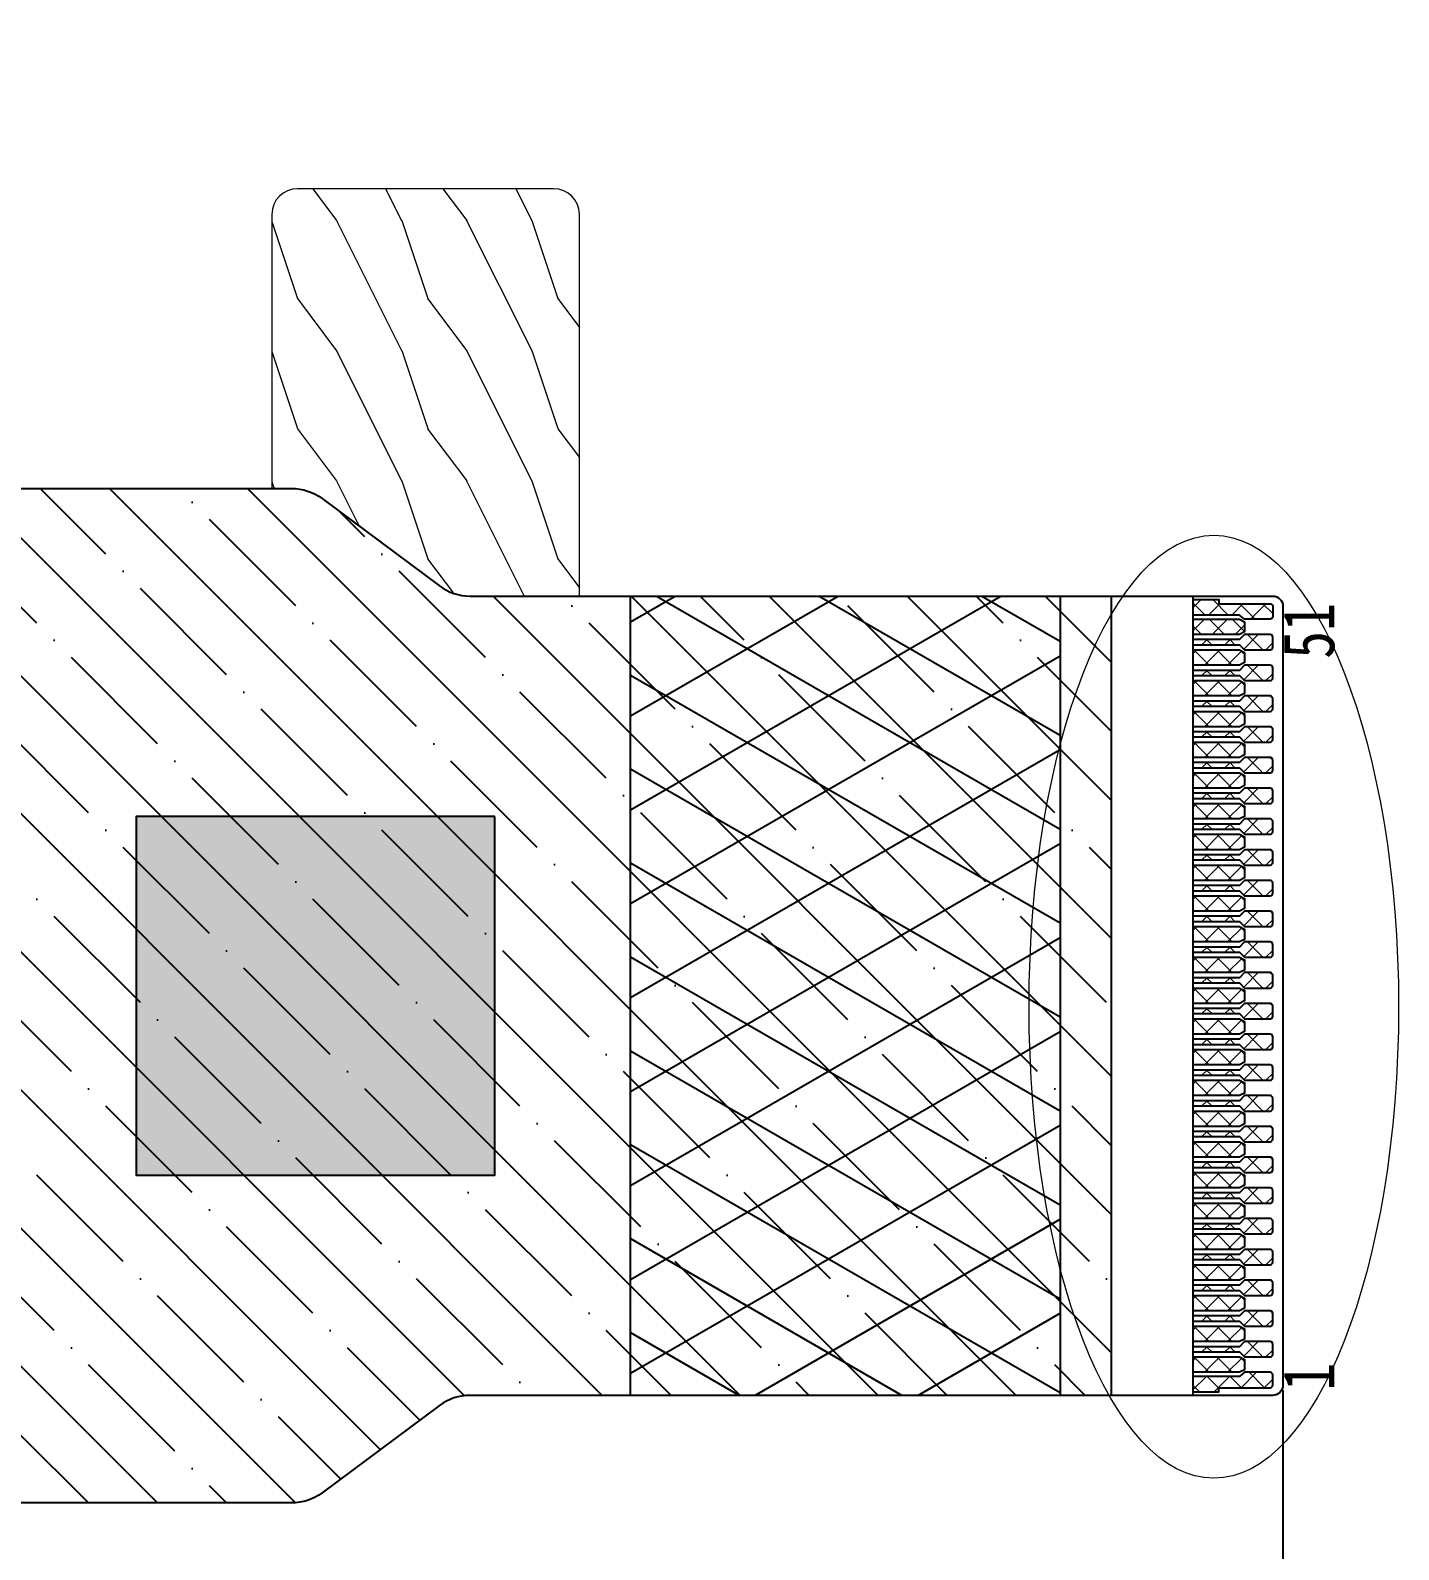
# Model space of a CAD drawing. Extents: x 13661 to 14061, y -1399 to -1089.
# Drawn here: x 13803.17 to 13829.87, y -1240.3 to -1210.65 of the extents above; entities that cross this region are included whole.
import ezdxf

# ---------------------------------------------------------------- set-up
doc = ezdxf.new("R2010")
doc.units = 0
doc.header["$LTSCALE"] = 16.335
doc.header["$MEASUREMENT"] = 0
doc.header["$PDMODE"] = 3
doc.header["$PDSIZE"] = 0.3125
doc.linetypes.add('C_SOLID_M', pattern=[0])
doc.layers.get('0').update_dxf_attribs({"linetype": 'CONTINUOUS'})
doc.layers.get('Defpoints').update_dxf_attribs({"linetype": 'CONTINUOUS'})
doc.layers.add('dim', color=1, linetype='CONTINUOUS')
doc.layers.add('FPC', color=2, linetype='CONTINUOUS', lineweight=25)
doc.styles.get("Standard").update_dxf_attribs({"font": 'txt', "width": 0.8})
doc.styles.add('宋体', font='', dxfattribs={"width": 0.8})
doc.styles.get('宋体').set_extended_font_data('SimSun')
doc.dimstyles.new('-MAG', dxfattribs={"dimtxt": 2.5, "dimasz": 2, "dimexe": 0.2, "dimexo": 0.1, "dimgap": 0.3, "dimtad": 1, "dimzin": 0, "dimdsep": 46, "dimtxsty": 'Standard', "dimblk": '_FILLED', "dimcen": 0.09, "dimclrd": 5, "dimclre": 5, "dimclrt": 256, "dimadec": 0, "dimazin": 0, "dimtol": 1, "dimtp": 0.05, "dimtm": 0.05, "dimtfac": 1, "dimtofl": 0, "dimtmove": 0, "dimatfit": 3, "dimldrblk": '_FILLED', "dimfxl": 1, "dimtolj": 1, "dimtzin": 1, "dimarcsym": 0})
pattern_1 = [(135, (9594.40976, -5828.29394), (-0.224506403, -0.224506403), []), (225, (9594.40976, -5828.29394), (0.224506403, -0.224506403), [])]

# ---------------------------------------------------------------- blocks, each defined once
blk = doc.blocks.new('_FILLED')
at = {"color": 0, "linetype": 'ByBlock'}
blk.add_solid([(0, 0), (-1, 0.2), (-1, -0.2)], dxfattribs=at)
blk = doc.blocks.new('*D219')
at = {"color": 5, "lineweight": -2}
for p, q in [((13827.616, -1237.191), (13827.616, -1252.894)), ((13777.696, -1248.869), (13777.696, -1252.894)), ((13779.696, -1252.694), (13825.616, -1252.694))]:
    blk.add_line(p, q, dxfattribs=at)
at = {"layer": 'Defpoints', "color": 0}
for p in [(13827.616, -1237.091), (13777.696, -1248.769), (13827.616, -1252.694)]:
    blk.add_point(p, dxfattribs=at)
at = {"color": 5, "lineweight": -2, "xscale": 2, "yscale": 2, "zscale": 2, "rotation": 180}
blk.add_blockref('_FILLED', (13777.696, -1252.694), dxfattribs=at)
at = {"color": 5, "lineweight": -2, "xscale": 2, "yscale": 2, "zscale": 2}
blk.add_blockref('_FILLED', (13827.616, -1252.694), dxfattribs=at)
at = {"insert": (13794.126, -1251.144), "char_height": 2.5, "attachment_point": 5}
blk.add_mtext('\\A1;49.92±0.30', dxfattribs=at)

msp = doc.modelspace()

# ---------------------------------------------------------------- hatches: boundary and pattern name
h = msp.add_hatch()
h.set_pattern_fill('ANSI35', color=5, scale=0.3, angle=90, style=0)
h.set_pattern_definition([(135, (9599.1882, -5804.8432), (-1.3470384, -1.3470384), []), (135, (9599.1882, -5803.4961), (-1.3470384, -1.3470384), [2.38125, -0.47625, 0, -0.47625])])
edge = h.paths.add_edge_path()
edge.add_ellipse((13782.34046, -1212.65165), major_axis=(0, -2), ratio=1, start_angle=540, end_angle=546.435341, ccw=False)
edge.add_line((13782.34046, -1210.65165), (13782.47286, -1210.65165))
edge.add_line((13782.47286, -1210.65165), (13796.37969, -1210.65165))
edge.add_ellipse((13796.37969, -1211.65165), major_axis=(0, -1), ratio=1, start_angle=450, end_angle=540, ccw=False)
edge.add_line((13797.37969, -1211.65165), (13797.37969, -1218.59085))
edge.add_ellipse((13798.37969, -1218.59085), major_axis=(0, 1), ratio=1, start_angle=90, end_angle=180)
edge.add_line((13798.37969, -1219.59085), (13808.26651, -1219.59085))
edge.add_ellipse((13808.26651, -1220.59085), major_axis=(0, -1), ratio=1, start_angle=503.35079, end_angle=540, ccw=False)
edge.add_line((13808.86342, -1219.78854), (13811.15457, -1221.49315))
edge.add_ellipse((13811.75148, -1220.69085), major_axis=(0, 1), ratio=1, start_angle=143.35079, end_angle=180)
edge.add_line((13811.75148, -1221.69085), (13824.2663, -1221.69085))
edge.add_line((13824.2663, -1221.69085), (13824.2663, -1237.29085))
edge.add_line((13824.2663, -1237.29085), (13811.75148, -1237.29085))
edge.add_ellipse((13811.75148, -1238.29085), major_axis=(0, 1), ratio=1, start_angle=360, end_angle=396.64921)
edge.add_line((13811.15457, -1237.48854), (13808.86342, -1239.19315))
edge.add_ellipse((13808.26651, -1238.39085), major_axis=(0, -1), ratio=1, start_angle=360, end_angle=396.64921, ccw=False)
edge.add_line((13808.26651, -1239.39085), (13788.94065, -1239.39085))
edge.add_line((13788.94065, -1239.39085), (13788.94065, -1218.99845))
edge.add_line((13788.94065, -1218.99845), (13784.25371, -1218.99845))
edge.add_ellipse((13784.01061, -1219.96843), major_axis=(0, 0.99999), ratio=1, start_angle=345.93003, end_angle=360)
edge.add_line((13784.01061, -1218.96845), (13782.1163, -1218.96845))
edge.add_line((13782.1163, -1218.96845), (13782.1163, -1210.66425))
h.paths.add_polyline_path([(13792.86519, -1217.99796), (13792.86542, -1212.57176), (13787.39133, -1212.57176), (13787.39133, -1217.99796)], flags=16)
h.paths.add_polyline_path([(13799.83453, -1223.14306), (13799.83453, -1227.63086), (13793.43213, -1227.63086), (13793.43213, -1223.14306)], flags=16)
h.paths.add_polyline_path([(13801.21763, -1231.19856), (13801.21763, -1234.86906), (13793.48143, -1234.86906), (13793.48143, -1231.19856)], flags=16)
at = {"lineweight": 0}
h = msp.add_hatch(dxfattribs=at)
h.set_pattern_fill('WOOD1', color=6, scale=0.1, angle=270, style=0)
h.set_pattern_definition([(306.8699, (13673.7591, -4403.58974), (-5.08000031, 7.61999979), [1.27, -11.43]), (296.5651, (13674.5211, -4402.0657), (2.54000333, -2.53999786), [2.8398064, -2.8398064]), (288.4349, (13675.7911, -4402.06574), (2.53999594, -5.0800011), [1.6064382, -6.4257479])])
h.paths.add_polyline_path([(13813.88439, -1221.69085), (13811.75148, -1221.69085, -0.16128953), (13811.15457, -1221.49315), (13808.86342, -1219.78854, 0.16128953), (13808.26651, -1219.59085), (13807.88439, -1219.59085), (13807.88439, -1214.24085, -0.41421356), (13808.38439, -1213.74085), (13813.38439, -1213.74085, -0.41421356), (13813.88439, -1214.24085)])
h = msp.add_hatch(dxfattribs=at)
h.set_pattern_fill('WOOD1', color=6, scale=0.1, angle=270, style=0)
h.set_pattern_definition([(306.8699, (13673.7591, -4403.58974), (-5.08000031, 7.61999979), [1.27, -11.43]), (296.5651, (13674.5211, -4402.0657), (2.54000333, -2.53999786), [2.8398064, -2.8398064]), (288.4349, (13675.7911, -4402.06574), (2.53999594, -5.0800011), [1.6064382, -6.4257479])])
h.paths.add_polyline_path([(13813.88439, -1221.69085), (13811.75148, -1221.69085, -0.16128953), (13811.15457, -1221.49315), (13808.86342, -1219.78854, 0.16128953), (13808.26651, -1219.59085), (13807.88439, -1219.59085), (13807.88439, -1214.24085, -0.41421356), (13808.38439, -1213.74085), (13813.38439, -1213.74085, -0.41421356), (13813.88439, -1214.24085)])
h = msp.add_hatch(dxfattribs=at)
h.set_pattern_fill('ANSI37', color=1, scale=0.1, angle=90, style=0)
h.set_pattern_definition(pattern_1)
h.paths.add_polyline_path([(13825.8663, -1237.22085), (13826.3663, -1237.22085), (13826.3663, -1237.14085), (13827.3663, -1237.14085, 0.41421356), (13827.4163, -1237.09085), (13827.4163, -1236.89085, 0.41421356), (13827.3663, -1236.84085), (13826.8663, -1236.84085), (13826.76629, -1236.92085), (13825.8663, -1236.92085)])
h.paths.add_polyline_path([(13825.8663, -1222.06085), (13826.76629, -1222.06085), (13826.8663, -1222.14085), (13827.3663, -1222.14085, 0.41421356), (13827.4163, -1222.09085), (13827.4163, -1221.89085, 0.41421356), (13827.3663, -1221.84085), (13826.3663, -1221.84085), (13826.3663, -1221.76085), (13825.8663, -1221.76085)])
h.paths.add_polyline_path([(13825.8663, -1222.44085), (13826.7663, -1222.44085), (13826.8663, -1222.39085), (13826.8663, -1222.19085), (13826.7663, -1222.14085), (13825.8663, -1222.14085)])
h = msp.add_hatch(dxfattribs=at)
h.set_pattern_fill('ANSI37', color=1, scale=0.1, angle=90, style=0)
h.set_pattern_definition(pattern_1)
h.paths.add_polyline_path([(13825.8663, -1222.64085), (13826.7663, -1222.64085), (13826.8663, -1222.74085), (13827.3663, -1222.74085, 0.41421356), (13827.4163, -1222.69085), (13827.4163, -1222.49085, 0.41421356), (13827.3663, -1222.44085), (13826.8663, -1222.44085), (13826.7663, -1222.54085), (13825.8663, -1222.54085)])
h.paths.add_polyline_path([(13825.8663, -1223.04085), (13826.7663, -1223.04085), (13826.8663, -1222.99085), (13826.8663, -1222.79085), (13826.7663, -1222.74085), (13825.8663, -1222.74085)])
h = msp.add_hatch(dxfattribs=at)
h.set_pattern_fill('ANSI37', color=1, scale=0.1, angle=90, style=0)
h.set_pattern_definition([(135, (9594.40976, -5828.89394), (-0.224506403, -0.224506403), []), (225, (9594.40976, -5828.89394), (0.224506403, -0.224506403), [])])
h.paths.add_polyline_path([(13825.8663, -1223.24085), (13826.7663, -1223.24085), (13826.8663, -1223.34085), (13827.3663, -1223.34085, 0.41421356), (13827.4163, -1223.29085), (13827.4163, -1223.09085, 0.41421356), (13827.3663, -1223.04085), (13826.8663, -1223.04085), (13826.7663, -1223.14085), (13825.8663, -1223.14085)])
h.paths.add_polyline_path([(13825.8663, -1223.64085), (13826.7663, -1223.64085), (13826.8663, -1223.59085), (13826.8663, -1223.39085), (13826.7663, -1223.34085), (13825.8663, -1223.34085)])
h = msp.add_hatch(dxfattribs=at)
h.set_pattern_fill('ANSI37', color=1, scale=0.1, angle=90, style=0)
h.set_pattern_definition([(135, (9594.40976, -5829.49394), (-0.224506403, -0.224506403), []), (225, (9594.40976, -5829.49394), (0.224506403, -0.224506403), [])])
h.paths.add_polyline_path([(13825.8663, -1223.84085), (13826.7663, -1223.84085), (13826.8663, -1223.94085), (13827.3663, -1223.94085, 0.41421356), (13827.4163, -1223.89085), (13827.4163, -1223.69085, 0.41421356), (13827.3663, -1223.64085), (13826.8663, -1223.64085), (13826.7663, -1223.74085), (13825.8663, -1223.74085)])
h.paths.add_polyline_path([(13825.8663, -1224.24085), (13826.7663, -1224.24085), (13826.8663, -1224.19085), (13826.8663, -1223.99085), (13826.7663, -1223.94085), (13825.8663, -1223.94085)])
h = msp.add_hatch(dxfattribs=at)
h.set_pattern_fill('ANSI37', color=1, scale=0.1, angle=90, style=0)
h.set_pattern_definition([(135, (9594.40976, -5830.09394), (-0.224506403, -0.224506403), []), (225, (9594.40976, -5830.09394), (0.224506403, -0.224506403), [])])
h.paths.add_polyline_path([(13825.8663, -1224.44085), (13826.7663, -1224.44085), (13826.8663, -1224.54085), (13827.3663, -1224.54085, 0.41421356), (13827.4163, -1224.49085), (13827.4163, -1224.29085, 0.41421356), (13827.3663, -1224.24085), (13826.8663, -1224.24085), (13826.7663, -1224.34085), (13825.8663, -1224.34085)])
h.paths.add_polyline_path([(13825.8663, -1224.84085), (13826.7663, -1224.84085), (13826.8663, -1224.79085), (13826.8663, -1224.59085), (13826.7663, -1224.54085), (13825.8663, -1224.54085)])
h = msp.add_hatch(dxfattribs=at)
h.set_pattern_fill('ANSI37', color=1, scale=0.1, angle=90, style=0)
h.set_pattern_definition([(135, (9594.40976, -5830.69394), (-0.224506403, -0.224506403), []), (225, (9594.40976, -5830.69394), (0.224506403, -0.224506403), [])])
h.paths.add_polyline_path([(13825.8663, -1225.04085), (13826.7663, -1225.04085), (13826.8663, -1225.14085), (13827.3663, -1225.14085, 0.41421356), (13827.4163, -1225.09085), (13827.4163, -1224.89085, 0.41421356), (13827.3663, -1224.84085), (13826.8663, -1224.84085), (13826.7663, -1224.94085), (13825.8663, -1224.94085)])
h.paths.add_polyline_path([(13825.8663, -1225.44085), (13826.7663, -1225.44085), (13826.8663, -1225.39085), (13826.8663, -1225.19085), (13826.7663, -1225.14085), (13825.8663, -1225.14085)])
h = msp.add_hatch(dxfattribs=at)
h.set_pattern_fill('ANSI37', color=1, scale=0.1, angle=90, style=0)
h.set_pattern_definition([(135, (9594.40976, -5831.29394), (-0.224506403, -0.224506403), []), (225, (9594.40976, -5831.29394), (0.224506403, -0.224506403), [])])
h.paths.add_polyline_path([(13825.8663, -1225.64085), (13826.7663, -1225.64085), (13826.8663, -1225.74085), (13827.3663, -1225.74085, 0.41421356), (13827.4163, -1225.69085), (13827.4163, -1225.49085, 0.41421356), (13827.3663, -1225.44085), (13826.8663, -1225.44085), (13826.7663, -1225.54085), (13825.8663, -1225.54085)])
h.paths.add_polyline_path([(13825.8663, -1226.04085), (13826.7663, -1226.04085), (13826.8663, -1225.99085), (13826.8663, -1225.79085), (13826.7663, -1225.74085), (13825.8663, -1225.74085)])
h = msp.add_hatch(dxfattribs=at)
h.set_pattern_fill('ANSI37', color=1, scale=0.1, angle=90, style=0)
h.set_pattern_definition([(135, (9594.40976, -5831.89394), (-0.224506403, -0.224506403), []), (225, (9594.40976, -5831.89394), (0.224506403, -0.224506403), [])])
h.paths.add_polyline_path([(13825.8663, -1226.24085), (13826.7663, -1226.24085), (13826.8663, -1226.34085), (13827.3663, -1226.34085, 0.41421356), (13827.4163, -1226.29085), (13827.4163, -1226.09085, 0.41421356), (13827.3663, -1226.04085), (13826.8663, -1226.04085), (13826.7663, -1226.14085), (13825.8663, -1226.14085)])
h.paths.add_polyline_path([(13825.8663, -1226.64085), (13826.7663, -1226.64085), (13826.8663, -1226.59085), (13826.8663, -1226.39085), (13826.7663, -1226.34085), (13825.8663, -1226.34085)])
h = msp.add_hatch(dxfattribs=at)
h.set_pattern_fill('ANSI37', color=1, scale=0.1, angle=90, style=0)
h.set_pattern_definition([(135, (9594.40976, -5832.49394), (-0.224506403, -0.224506403), []), (225, (9594.40976, -5832.49394), (0.224506403, -0.224506403), [])])
h.paths.add_polyline_path([(13825.8663, -1226.84085), (13826.7663, -1226.84085), (13826.8663, -1226.94085), (13827.3663, -1226.94085, 0.41421356), (13827.4163, -1226.89085), (13827.4163, -1226.69085, 0.41421356), (13827.3663, -1226.64085), (13826.8663, -1226.64085), (13826.7663, -1226.74085), (13825.8663, -1226.74085)])
h.paths.add_polyline_path([(13825.8663, -1227.24085), (13826.7663, -1227.24085), (13826.8663, -1227.19085), (13826.8663, -1226.99085), (13826.7663, -1226.94085), (13825.8663, -1226.94085)])
h = msp.add_hatch(dxfattribs=at)
h.set_pattern_fill('ANSI37', color=1, scale=0.1, angle=90, style=0)
h.set_pattern_definition([(135, (9594.40976, -5833.09394), (-0.224506403, -0.224506403), []), (225, (9594.40976, -5833.09394), (0.224506403, -0.224506403), [])])
h.paths.add_polyline_path([(13825.8663, -1227.44085), (13826.7663, -1227.44085), (13826.8663, -1227.54085), (13827.3663, -1227.54085, 0.41421356), (13827.4163, -1227.49085), (13827.4163, -1227.29085, 0.41421356), (13827.3663, -1227.24085), (13826.8663, -1227.24085), (13826.7663, -1227.34085), (13825.8663, -1227.34085)])
h.paths.add_polyline_path([(13825.8663, -1227.84085), (13826.7663, -1227.84085), (13826.8663, -1227.79085), (13826.8663, -1227.59085), (13826.7663, -1227.54085), (13825.8663, -1227.54085)])
h = msp.add_hatch(dxfattribs=at)
h.set_pattern_fill('ANSI37', color=1, scale=0.1, angle=90, style=0)
h.set_pattern_definition([(135, (9594.40976, -5833.69394), (-0.224506403, -0.224506403), []), (225, (9594.40976, -5833.69394), (0.224506403, -0.224506403), [])])
h.paths.add_polyline_path([(13825.8663, -1228.04085), (13826.7663, -1228.04085), (13826.8663, -1228.14085), (13827.3663, -1228.14085, 0.41421356), (13827.4163, -1228.09085), (13827.4163, -1227.89085, 0.41421356), (13827.3663, -1227.84085), (13826.8663, -1227.84085), (13826.7663, -1227.94085), (13825.8663, -1227.94085)])
h.paths.add_polyline_path([(13825.8663, -1228.44085), (13826.7663, -1228.44085), (13826.8663, -1228.39085), (13826.8663, -1228.19085), (13826.7663, -1228.14085), (13825.8663, -1228.14085)])
h = msp.add_hatch(dxfattribs=at)
h.set_pattern_fill('ANSI37', color=1, scale=0.1, angle=90, style=0)
h.set_pattern_definition([(135, (9594.40976, -5834.29394), (-0.224506403, -0.224506403), []), (225, (9594.40976, -5834.29394), (0.224506403, -0.224506403), [])])
h.paths.add_polyline_path([(13825.8663, -1228.64085), (13826.7663, -1228.64085), (13826.8663, -1228.74085), (13827.3663, -1228.74085, 0.41421356), (13827.4163, -1228.69085), (13827.4163, -1228.49085, 0.41421356), (13827.3663, -1228.44085), (13826.8663, -1228.44085), (13826.7663, -1228.54085), (13825.8663, -1228.54085)])
h.paths.add_polyline_path([(13825.8663, -1229.04085), (13826.7663, -1229.04085), (13826.8663, -1228.99085), (13826.8663, -1228.79085), (13826.7663, -1228.74085), (13825.8663, -1228.74085)])
h = msp.add_hatch(dxfattribs=at)
h.set_pattern_fill('ANSI37', color=1, scale=0.1, angle=90, style=0)
h.set_pattern_definition([(135, (9594.40976, -5834.89394), (-0.224506403, -0.224506403), []), (225, (9594.40976, -5834.89394), (0.224506403, -0.224506403), [])])
h.paths.add_polyline_path([(13825.8663, -1229.24085), (13826.7663, -1229.24085), (13826.8663, -1229.34085), (13827.3663, -1229.34085, 0.41421356), (13827.4163, -1229.29085), (13827.4163, -1229.09085, 0.41421356), (13827.3663, -1229.04085), (13826.8663, -1229.04085), (13826.7663, -1229.14085), (13825.8663, -1229.14085)])
h.paths.add_polyline_path([(13825.8663, -1229.64085), (13826.7663, -1229.64085), (13826.8663, -1229.59085), (13826.8663, -1229.39085), (13826.7663, -1229.34085), (13825.8663, -1229.34085)])
h = msp.add_hatch(dxfattribs=at)
h.set_pattern_fill('ANSI37', color=1, scale=0.1, angle=90, style=0)
h.set_pattern_definition([(135, (9594.40976, -5835.49394), (-0.224506403, -0.224506403), []), (225, (9594.40976, -5835.49394), (0.224506403, -0.224506403), [])])
h.paths.add_polyline_path([(13825.8663, -1229.84085), (13826.7663, -1229.84085), (13826.8663, -1229.94085), (13827.3663, -1229.94085, 0.41421356), (13827.4163, -1229.89085), (13827.4163, -1229.69085, 0.41421356), (13827.3663, -1229.64085), (13826.8663, -1229.64085), (13826.7663, -1229.74085), (13825.8663, -1229.74085)])
h.paths.add_polyline_path([(13825.8663, -1230.24085), (13826.7663, -1230.24085), (13826.8663, -1230.19085), (13826.8663, -1229.99085), (13826.7663, -1229.94085), (13825.8663, -1229.94085)])
h = msp.add_hatch(dxfattribs=at)
h.set_pattern_fill('ANSI37', color=1, scale=0.1, angle=90, style=0)
h.set_pattern_definition([(135, (9594.40976, -5836.09394), (-0.224506403, -0.224506403), []), (225, (9594.40976, -5836.09394), (0.224506403, -0.224506403), [])])
h.paths.add_polyline_path([(13825.8663, -1230.44085), (13826.7663, -1230.44085), (13826.8663, -1230.54085), (13827.3663, -1230.54085, 0.41421356), (13827.4163, -1230.49085), (13827.4163, -1230.29085, 0.41421356), (13827.3663, -1230.24085), (13826.8663, -1230.24085), (13826.7663, -1230.34085), (13825.8663, -1230.34085)])
h.paths.add_polyline_path([(13825.8663, -1230.84085), (13826.7663, -1230.84085), (13826.8663, -1230.79085), (13826.8663, -1230.59085), (13826.7663, -1230.54085), (13825.8663, -1230.54085)])
h = msp.add_hatch(dxfattribs=at)
h.set_pattern_fill('ANSI37', color=1, scale=0.1, angle=90, style=0)
h.set_pattern_definition([(135, (9594.40976, -5836.69394), (-0.224506403, -0.224506403), []), (225, (9594.40976, -5836.69394), (0.224506403, -0.224506403), [])])
h.paths.add_polyline_path([(13825.8663, -1231.04085), (13826.7663, -1231.04085), (13826.8663, -1231.14085), (13827.3663, -1231.14085, 0.41421356), (13827.4163, -1231.09085), (13827.4163, -1230.89085, 0.41421356), (13827.3663, -1230.84085), (13826.8663, -1230.84085), (13826.7663, -1230.94085), (13825.8663, -1230.94085)])
h.paths.add_polyline_path([(13825.8663, -1231.44085), (13826.7663, -1231.44085), (13826.8663, -1231.39085), (13826.8663, -1231.19085), (13826.7663, -1231.14085), (13825.8663, -1231.14085)])
h = msp.add_hatch(dxfattribs=at)
h.set_pattern_fill('ANSI37', color=1, scale=0.1, angle=90, style=0)
h.set_pattern_definition([(135, (9594.40976, -5837.29394), (-0.224506403, -0.224506403), []), (225, (9594.40976, -5837.29394), (0.224506403, -0.224506403), [])])
h.paths.add_polyline_path([(13825.8663, -1231.64085), (13826.7663, -1231.64085), (13826.8663, -1231.74085), (13827.3663, -1231.74085, 0.41421356), (13827.4163, -1231.69085), (13827.4163, -1231.49085, 0.41421356), (13827.3663, -1231.44085), (13826.8663, -1231.44085), (13826.7663, -1231.54085), (13825.8663, -1231.54085)])
h.paths.add_polyline_path([(13825.8663, -1232.04085), (13826.7663, -1232.04085), (13826.8663, -1231.99085), (13826.8663, -1231.79085), (13826.7663, -1231.74085), (13825.8663, -1231.74085)])
h = msp.add_hatch(dxfattribs=at)
h.set_pattern_fill('ANSI37', color=1, scale=0.1, angle=90, style=0)
h.set_pattern_definition([(135, (9594.40976, -5837.89394), (-0.224506403, -0.224506403), []), (225, (9594.40976, -5837.89394), (0.224506403, -0.224506403), [])])
h.paths.add_polyline_path([(13825.8663, -1232.24085), (13826.7663, -1232.24085), (13826.8663, -1232.34085), (13827.3663, -1232.34085, 0.41421356), (13827.4163, -1232.29085), (13827.4163, -1232.09085, 0.41421356), (13827.3663, -1232.04085), (13826.8663, -1232.04085), (13826.7663, -1232.14085), (13825.8663, -1232.14085)])
h.paths.add_polyline_path([(13825.8663, -1232.64085), (13826.7663, -1232.64085), (13826.8663, -1232.59085), (13826.8663, -1232.39085), (13826.7663, -1232.34085), (13825.8663, -1232.34085)])
h = msp.add_hatch(dxfattribs=at)
h.set_pattern_fill('ANSI37', color=1, scale=0.1, angle=90, style=0)
h.set_pattern_definition([(135, (9594.40976, -5838.49394), (-0.224506403, -0.224506403), []), (225, (9594.40976, -5838.49394), (0.224506403, -0.224506403), [])])
h.paths.add_polyline_path([(13825.8663, -1232.84085), (13826.7663, -1232.84085), (13826.8663, -1232.94085), (13827.3663, -1232.94085, 0.41421356), (13827.4163, -1232.89085), (13827.4163, -1232.69085, 0.41421356), (13827.3663, -1232.64085), (13826.8663, -1232.64085), (13826.7663, -1232.74085), (13825.8663, -1232.74085)])
h.paths.add_polyline_path([(13825.8663, -1233.24085), (13826.7663, -1233.24085), (13826.8663, -1233.19085), (13826.8663, -1232.99085), (13826.7663, -1232.94085), (13825.8663, -1232.94085)])
h = msp.add_hatch(dxfattribs=at)
h.set_pattern_fill('ANSI37', color=1, scale=0.1, angle=90, style=0)
h.set_pattern_definition([(135, (9594.40976, -5839.09394), (-0.224506403, -0.224506403), []), (225, (9594.40976, -5839.09394), (0.224506403, -0.224506403), [])])
h.paths.add_polyline_path([(13825.8663, -1233.44085), (13826.7663, -1233.44085), (13826.8663, -1233.54085), (13827.3663, -1233.54085, 0.41421356), (13827.4163, -1233.49085), (13827.4163, -1233.29085, 0.41421356), (13827.3663, -1233.24085), (13826.8663, -1233.24085), (13826.7663, -1233.34085), (13825.8663, -1233.34085)])
h.paths.add_polyline_path([(13825.8663, -1233.84085), (13826.7663, -1233.84085), (13826.8663, -1233.79085), (13826.8663, -1233.59085), (13826.7663, -1233.54085), (13825.8663, -1233.54085)])
h = msp.add_hatch(dxfattribs=at)
h.set_pattern_fill('ANSI37', color=1, scale=0.1, angle=90, style=0)
h.set_pattern_definition([(135, (9594.40976, -5839.69394), (-0.224506403, -0.224506403), []), (225, (9594.40976, -5839.69394), (0.224506403, -0.224506403), [])])
h.paths.add_polyline_path([(13825.8663, -1234.04085), (13826.7663, -1234.04085), (13826.8663, -1234.14085), (13827.3663, -1234.14085, 0.41421356), (13827.4163, -1234.09085), (13827.4163, -1233.89085, 0.41421356), (13827.3663, -1233.84085), (13826.8663, -1233.84085), (13826.7663, -1233.94085), (13825.8663, -1233.94085)])
h.paths.add_polyline_path([(13825.8663, -1234.44085), (13826.7663, -1234.44085), (13826.8663, -1234.39085), (13826.8663, -1234.19085), (13826.7663, -1234.14085), (13825.8663, -1234.14085)])
h = msp.add_hatch(dxfattribs=at)
h.set_pattern_fill('ANSI37', color=1, scale=0.1, angle=90, style=0)
h.set_pattern_definition([(135, (9594.40976, -5840.29394), (-0.224506403, -0.224506403), []), (225, (9594.40976, -5840.29394), (0.224506403, -0.224506403), [])])
h.paths.add_polyline_path([(13825.8663, -1234.64085), (13826.7663, -1234.64085), (13826.8663, -1234.74085), (13827.3663, -1234.74085, 0.41421356), (13827.4163, -1234.69085), (13827.4163, -1234.49085, 0.41421356), (13827.3663, -1234.44085), (13826.8663, -1234.44085), (13826.7663, -1234.54085), (13825.8663, -1234.54085)])
h.paths.add_polyline_path([(13825.8663, -1235.04085), (13826.7663, -1235.04085), (13826.8663, -1234.99085), (13826.8663, -1234.79085), (13826.7663, -1234.74085), (13825.8663, -1234.74085)])
h = msp.add_hatch(dxfattribs=at)
h.set_pattern_fill('ANSI37', color=1, scale=0.1, angle=90, style=0)
h.set_pattern_definition([(135, (9594.40976, -5840.89394), (-0.224506403, -0.224506403), []), (225, (9594.40976, -5840.89394), (0.224506403, -0.224506403), [])])
h.paths.add_polyline_path([(13825.8663, -1235.24085), (13826.7663, -1235.24085), (13826.8663, -1235.34085), (13827.3663, -1235.34085, 0.41421356), (13827.4163, -1235.29085), (13827.4163, -1235.09085, 0.41421356), (13827.3663, -1235.04085), (13826.8663, -1235.04085), (13826.7663, -1235.14085), (13825.8663, -1235.14085)])
h.paths.add_polyline_path([(13825.8663, -1235.64085), (13826.7663, -1235.64085), (13826.8663, -1235.59085), (13826.8663, -1235.39085), (13826.7663, -1235.34085), (13825.8663, -1235.34085)])
h = msp.add_hatch(dxfattribs=at)
h.set_pattern_fill('ANSI37', color=1, scale=0.1, angle=90, style=0)
h.set_pattern_definition([(135, (9594.40976, -5841.49394), (-0.224506403, -0.224506403), []), (225, (9594.40976, -5841.49394), (0.224506403, -0.224506403), [])])
h.paths.add_polyline_path([(13825.8663, -1235.84085), (13826.7663, -1235.84085), (13826.8663, -1235.94085), (13827.3663, -1235.94085, 0.41421356), (13827.4163, -1235.89085), (13827.4163, -1235.69085, 0.41421356), (13827.3663, -1235.64085), (13826.8663, -1235.64085), (13826.7663, -1235.74085), (13825.8663, -1235.74085)])
h.paths.add_polyline_path([(13825.8663, -1236.24085), (13826.7663, -1236.24085), (13826.8663, -1236.19085), (13826.8663, -1235.99085), (13826.7663, -1235.94085), (13825.8663, -1235.94085)])
h = msp.add_hatch(dxfattribs=at)
h.set_pattern_fill('ANSI37', color=1, scale=0.1, angle=90, style=0)
h.set_pattern_definition([(135, (9594.40976, -5842.09394), (-0.224506403, -0.224506403), []), (225, (9594.40976, -5842.09394), (0.224506403, -0.224506403), [])])
h.paths.add_polyline_path([(13825.8663, -1236.44085), (13826.7663, -1236.44085), (13826.8663, -1236.54085), (13827.3663, -1236.54085, 0.41421356), (13827.4163, -1236.49085), (13827.4163, -1236.29085, 0.41421356), (13827.3663, -1236.24085), (13826.8663, -1236.24085), (13826.7663, -1236.34085), (13825.8663, -1236.34085)])
h.paths.add_polyline_path([(13825.8663, -1236.84085), (13826.7663, -1236.84085), (13826.8663, -1236.79085), (13826.8663, -1236.59085), (13826.7663, -1236.54085), (13825.8663, -1236.54085)])
at = {"layer": 'dim', "ltscale": 10}
h = msp.add_hatch(dxfattribs=at)
h.set_pattern_fill('DIAMONDS', color=2, scale=0.5, angle=90)
h.set_pattern_definition([(150, (9594.4098, -5842.094), (-0.79375, -1.37481533), []), (210, (9594.4098, -5842.094), (0.79375, -1.37481533), [])])
h.paths.add_polyline_path([(13823.2663, -1237.29085), (13814.88439, -1237.29085), (13814.88439, -1221.69085), (13823.2663, -1221.69085)])
msp.add_hatch(color=7, dxfattribs=at).paths.add_polyline_path([(13812.23439, -1225.99085), (13805.23439, -1225.99085), (13805.23439, -1232.99085), (13812.23439, -1232.99085)])

# ---------------------------------------------------------------- linework, layer by layer
msp.add_line((13825.8663, -1237.29085), (13825.8663, -1221.69085))
at = {"color": 5}
msp.add_lwpolyline([(13782.1163, -1210.66425, -0.02808685), (13782.34046, -1210.65165), (13782.47286, -1210.65165), (13796.37969, -1210.65165, -0.41421356), (13797.37969, -1211.65165), (13797.37969, -1218.59085, 0.41421356), (13798.37969, -1219.59085), (13808.26651, -1219.59085, -0.16128953), (13808.86342, -1219.78854), (13811.15457, -1221.49315, 0.16128953), (13811.75148, -1221.69085), (13824.2663, -1221.69085), (13824.2663, -1237.29085), (13811.75148, -1237.29085, 0.16128953), (13811.15457, -1237.48854), (13808.86342, -1239.19315, -0.16128953), (13808.26651, -1239.39085), (13788.94065, -1239.39085), (13788.94065, -1218.99845), (13784.25371, -1218.99845, 0.06146907), (13784.01061, -1218.96845), (13782.1163, -1218.96845)], format="xyb", close=True, dxfattribs=at)
at = {"color": 6, "lineweight": 0}
msp.add_lwpolyline([(13813.88439, -1221.69085), (13813.88439, -1214.24085, 0.41421356), (13813.38439, -1213.74085), (13808.38439, -1213.74085, 0.41421356), (13807.88439, -1214.24085), (13807.88439, -1219.59085)], format="xyb", dxfattribs=at)
msp.add_lwpolyline([(13813.88439, -1221.69085), (13813.88439, -1214.24085, 0.41421356), (13813.38439, -1213.74085), (13808.38439, -1213.74085, 0.41421356), (13807.88439, -1214.24085), (13807.88439, -1219.59085)], format="xyb", dxfattribs=at)
at = {"color": 30}
msp.add_lwpolyline([(13798.3797, -1219.59085), (13808.2665, -1219.59085, -0.16129), (13808.8634, -1219.78855), (13811.1545, -1221.49315, 0.161282), (13811.7514, -1221.69085), (13827.4163, -1221.69085, -0.414208), (13827.6163, -1221.89085), (13827.6163, -1237.09085, -0.414128), (13827.4163, -1237.29085), (13811.7514, -1237.29085, 0.16129), (13811.1545, -1237.48855), (13808.8634, -1239.19315, -0.161282), (13808.2665, -1239.39085), (13786.0106, -1239.39085, -0.414205)], format="xyb", dxfattribs=at)
for points in [[(13825.8663, -1221.76085), (13826.3663, -1221.76085), (13826.3663, -1221.84085), (13827.3663, -1221.84085, -0.41421356), (13827.4163, -1221.89085), (13827.4163, -1222.09085, -0.41421356), (13827.3663, -1222.14085), (13826.8663, -1222.14085), (13826.76629, -1222.06085), (13825.8663, -1222.06085)], [(13825.8663, -1222.64085), (13826.7663, -1222.64085), (13826.8663, -1222.74085), (13827.3663, -1222.74085, 0.41421356), (13827.4163, -1222.69085), (13827.4163, -1222.49085, 0.41421356), (13827.3663, -1222.44085), (13826.8663, -1222.44085), (13826.7663, -1222.54085), (13825.8663, -1222.54085)], [(13825.8663, -1223.24085), (13826.7663, -1223.24085), (13826.8663, -1223.34085), (13827.3663, -1223.34085, 0.41421356), (13827.4163, -1223.29085), (13827.4163, -1223.09085, 0.41421356), (13827.3663, -1223.04085), (13826.8663, -1223.04085), (13826.7663, -1223.14085), (13825.8663, -1223.14085)], [(13825.8663, -1223.84085), (13826.7663, -1223.84085), (13826.8663, -1223.94085), (13827.3663, -1223.94085, 0.41421356), (13827.4163, -1223.89085), (13827.4163, -1223.69085, 0.41421356), (13827.3663, -1223.64085), (13826.8663, -1223.64085), (13826.7663, -1223.74085), (13825.8663, -1223.74085)], [(13825.8663, -1224.44085), (13826.7663, -1224.44085), (13826.8663, -1224.54085), (13827.3663, -1224.54085, 0.41421356), (13827.4163, -1224.49085), (13827.4163, -1224.29085, 0.41421356), (13827.3663, -1224.24085), (13826.8663, -1224.24085), (13826.7663, -1224.34085), (13825.8663, -1224.34085)], [(13825.8663, -1225.04085), (13826.7663, -1225.04085), (13826.8663, -1225.14085), (13827.3663, -1225.14085, 0.41421356), (13827.4163, -1225.09085), (13827.4163, -1224.89085, 0.41421356), (13827.3663, -1224.84085), (13826.8663, -1224.84085), (13826.7663, -1224.94085), (13825.8663, -1224.94085)], [(13825.8663, -1225.64085), (13826.7663, -1225.64085), (13826.8663, -1225.74085), (13827.3663, -1225.74085, 0.41421356), (13827.4163, -1225.69085), (13827.4163, -1225.49085, 0.41421356), (13827.3663, -1225.44085), (13826.8663, -1225.44085), (13826.7663, -1225.54085), (13825.8663, -1225.54085)], [(13825.8663, -1226.24085), (13826.7663, -1226.24085), (13826.8663, -1226.34085), (13827.3663, -1226.34085, 0.41421356), (13827.4163, -1226.29085), (13827.4163, -1226.09085, 0.41421356), (13827.3663, -1226.04085), (13826.8663, -1226.04085), (13826.7663, -1226.14085), (13825.8663, -1226.14085)], [(13825.8663, -1226.84085), (13826.7663, -1226.84085), (13826.8663, -1226.94085), (13827.3663, -1226.94085, 0.41421356), (13827.4163, -1226.89085), (13827.4163, -1226.69085, 0.41421356), (13827.3663, -1226.64085), (13826.8663, -1226.64085), (13826.7663, -1226.74085), (13825.8663, -1226.74085)], [(13825.8663, -1227.44085), (13826.7663, -1227.44085), (13826.8663, -1227.54085), (13827.3663, -1227.54085, 0.41421356), (13827.4163, -1227.49085), (13827.4163, -1227.29085, 0.41421356), (13827.3663, -1227.24085), (13826.8663, -1227.24085), (13826.7663, -1227.34085), (13825.8663, -1227.34085)], [(13825.8663, -1228.04085), (13826.7663, -1228.04085), (13826.8663, -1228.14085), (13827.3663, -1228.14085, 0.41421356), (13827.4163, -1228.09085), (13827.4163, -1227.89085, 0.41421356), (13827.3663, -1227.84085), (13826.8663, -1227.84085), (13826.7663, -1227.94085), (13825.8663, -1227.94085)], [(13825.8663, -1228.64085), (13826.7663, -1228.64085), (13826.8663, -1228.74085), (13827.3663, -1228.74085, 0.41421356), (13827.4163, -1228.69085), (13827.4163, -1228.49085, 0.41421356), (13827.3663, -1228.44085), (13826.8663, -1228.44085), (13826.7663, -1228.54085), (13825.8663, -1228.54085)], [(13825.8663, -1229.24085), (13826.7663, -1229.24085), (13826.8663, -1229.34085), (13827.3663, -1229.34085, 0.41421356), (13827.4163, -1229.29085), (13827.4163, -1229.09085, 0.41421356), (13827.3663, -1229.04085), (13826.8663, -1229.04085), (13826.7663, -1229.14085), (13825.8663, -1229.14085)], [(13825.8663, -1229.84085), (13826.7663, -1229.84085), (13826.8663, -1229.94085), (13827.3663, -1229.94085, 0.41421356), (13827.4163, -1229.89085), (13827.4163, -1229.69085, 0.41421356), (13827.3663, -1229.64085), (13826.8663, -1229.64085), (13826.7663, -1229.74085), (13825.8663, -1229.74085)], [(13825.8663, -1230.44085), (13826.7663, -1230.44085), (13826.8663, -1230.54085), (13827.3663, -1230.54085, 0.41421356), (13827.4163, -1230.49085), (13827.4163, -1230.29085, 0.41421356), (13827.3663, -1230.24085), (13826.8663, -1230.24085), (13826.7663, -1230.34085), (13825.8663, -1230.34085)], [(13825.8663, -1231.04085), (13826.7663, -1231.04085), (13826.8663, -1231.14085), (13827.3663, -1231.14085, 0.41421356), (13827.4163, -1231.09085), (13827.4163, -1230.89085, 0.41421356), (13827.3663, -1230.84085), (13826.8663, -1230.84085), (13826.7663, -1230.94085), (13825.8663, -1230.94085)], [(13825.8663, -1231.64085), (13826.7663, -1231.64085), (13826.8663, -1231.74085), (13827.3663, -1231.74085, 0.41421356), (13827.4163, -1231.69085), (13827.4163, -1231.49085, 0.41421356), (13827.3663, -1231.44085), (13826.8663, -1231.44085), (13826.7663, -1231.54085), (13825.8663, -1231.54085)], [(13825.8663, -1232.24085), (13826.7663, -1232.24085), (13826.8663, -1232.34085), (13827.3663, -1232.34085, 0.41421356), (13827.4163, -1232.29085), (13827.4163, -1232.09085, 0.41421356), (13827.3663, -1232.04085), (13826.8663, -1232.04085), (13826.7663, -1232.14085), (13825.8663, -1232.14085)], [(13825.8663, -1232.84085), (13826.7663, -1232.84085), (13826.8663, -1232.94085), (13827.3663, -1232.94085, 0.41421356), (13827.4163, -1232.89085), (13827.4163, -1232.69085, 0.41421356), (13827.3663, -1232.64085), (13826.8663, -1232.64085), (13826.7663, -1232.74085), (13825.8663, -1232.74085)], [(13825.8663, -1233.44085), (13826.7663, -1233.44085), (13826.8663, -1233.54085), (13827.3663, -1233.54085, 0.41421356), (13827.4163, -1233.49085), (13827.4163, -1233.29085, 0.41421356), (13827.3663, -1233.24085), (13826.8663, -1233.24085), (13826.7663, -1233.34085), (13825.8663, -1233.34085)], [(13825.8663, -1234.04085), (13826.7663, -1234.04085), (13826.8663, -1234.14085), (13827.3663, -1234.14085, 0.41421356), (13827.4163, -1234.09085), (13827.4163, -1233.89085, 0.41421356), (13827.3663, -1233.84085), (13826.8663, -1233.84085), (13826.7663, -1233.94085), (13825.8663, -1233.94085)], [(13825.8663, -1234.64085), (13826.7663, -1234.64085), (13826.8663, -1234.74085), (13827.3663, -1234.74085, 0.41421356), (13827.4163, -1234.69085), (13827.4163, -1234.49085, 0.41421356), (13827.3663, -1234.44085), (13826.8663, -1234.44085), (13826.7663, -1234.54085), (13825.8663, -1234.54085)], [(13825.8663, -1235.24085), (13826.7663, -1235.24085), (13826.8663, -1235.34085), (13827.3663, -1235.34085, 0.41421356), (13827.4163, -1235.29085), (13827.4163, -1235.09085, 0.41421356), (13827.3663, -1235.04085), (13826.8663, -1235.04085), (13826.7663, -1235.14085), (13825.8663, -1235.14085)], [(13825.8663, -1235.84085), (13826.7663, -1235.84085), (13826.8663, -1235.94085), (13827.3663, -1235.94085, 0.41421356), (13827.4163, -1235.89085), (13827.4163, -1235.69085, 0.41421356), (13827.3663, -1235.64085), (13826.8663, -1235.64085), (13826.7663, -1235.74085), (13825.8663, -1235.74085)], [(13825.8663, -1236.44085), (13826.7663, -1236.44085), (13826.8663, -1236.54085), (13827.3663, -1236.54085, 0.41421356), (13827.4163, -1236.49085), (13827.4163, -1236.29085, 0.41421356), (13827.3663, -1236.24085), (13826.8663, -1236.24085), (13826.7663, -1236.34085), (13825.8663, -1236.34085)], [(13825.8663, -1237.22085), (13826.3663, -1237.22085), (13826.3663, -1237.14085), (13827.3663, -1237.14085, 0.41421356), (13827.4163, -1237.09085), (13827.4163, -1236.89085, 0.41421356), (13827.3663, -1236.84085), (13826.8663, -1236.84085), (13826.76629, -1236.92085), (13825.8663, -1236.92085)]]:
    msp.add_lwpolyline(points, format="xyb")
for points in [[(13825.8663, -1222.14085), (13826.7663, -1222.14085), (13826.8663, -1222.19085), (13826.8663, -1222.39085), (13826.7663, -1222.44085), (13825.8663, -1222.44085)], [(13825.8663, -1222.74085), (13826.7663, -1222.74085), (13826.8663, -1222.79085), (13826.8663, -1222.99085), (13826.7663, -1223.04085), (13825.8663, -1223.04085)], [(13825.8663, -1223.34085), (13826.7663, -1223.34085), (13826.8663, -1223.39085), (13826.8663, -1223.59085), (13826.7663, -1223.64085), (13825.8663, -1223.64085)], [(13825.8663, -1223.94085), (13826.7663, -1223.94085), (13826.8663, -1223.99085), (13826.8663, -1224.19085), (13826.7663, -1224.24085), (13825.8663, -1224.24085)], [(13825.8663, -1224.54085), (13826.7663, -1224.54085), (13826.8663, -1224.59085), (13826.8663, -1224.79085), (13826.7663, -1224.84085), (13825.8663, -1224.84085)], [(13825.8663, -1225.14085), (13826.7663, -1225.14085), (13826.8663, -1225.19085), (13826.8663, -1225.39085), (13826.7663, -1225.44085), (13825.8663, -1225.44085)], [(13825.8663, -1225.74085), (13826.7663, -1225.74085), (13826.8663, -1225.79085), (13826.8663, -1225.99085), (13826.7663, -1226.04085), (13825.8663, -1226.04085)], [(13825.8663, -1226.34085), (13826.7663, -1226.34085), (13826.8663, -1226.39085), (13826.8663, -1226.59085), (13826.7663, -1226.64085), (13825.8663, -1226.64085)], [(13825.8663, -1226.94085), (13826.7663, -1226.94085), (13826.8663, -1226.99085), (13826.8663, -1227.19085), (13826.7663, -1227.24085), (13825.8663, -1227.24085)], [(13825.8663, -1227.54085), (13826.7663, -1227.54085), (13826.8663, -1227.59085), (13826.8663, -1227.79085), (13826.7663, -1227.84085), (13825.8663, -1227.84085)], [(13825.8663, -1228.14085), (13826.7663, -1228.14085), (13826.8663, -1228.19085), (13826.8663, -1228.39085), (13826.7663, -1228.44085), (13825.8663, -1228.44085)], [(13825.8663, -1228.74085), (13826.7663, -1228.74085), (13826.8663, -1228.79085), (13826.8663, -1228.99085), (13826.7663, -1229.04085), (13825.8663, -1229.04085)], [(13825.8663, -1229.34085), (13826.7663, -1229.34085), (13826.8663, -1229.39085), (13826.8663, -1229.59085), (13826.7663, -1229.64085), (13825.8663, -1229.64085)], [(13825.8663, -1229.94085), (13826.7663, -1229.94085), (13826.8663, -1229.99085), (13826.8663, -1230.19085), (13826.7663, -1230.24085), (13825.8663, -1230.24085)], [(13825.8663, -1230.54085), (13826.7663, -1230.54085), (13826.8663, -1230.59085), (13826.8663, -1230.79085), (13826.7663, -1230.84085), (13825.8663, -1230.84085)], [(13825.8663, -1231.14085), (13826.7663, -1231.14085), (13826.8663, -1231.19085), (13826.8663, -1231.39085), (13826.7663, -1231.44085), (13825.8663, -1231.44085)], [(13825.8663, -1231.74085), (13826.7663, -1231.74085), (13826.8663, -1231.79085), (13826.8663, -1231.99085), (13826.7663, -1232.04085), (13825.8663, -1232.04085)], [(13825.8663, -1232.34085), (13826.7663, -1232.34085), (13826.8663, -1232.39085), (13826.8663, -1232.59085), (13826.7663, -1232.64085), (13825.8663, -1232.64085)], [(13825.8663, -1232.94085), (13826.7663, -1232.94085), (13826.8663, -1232.99085), (13826.8663, -1233.19085), (13826.7663, -1233.24085), (13825.8663, -1233.24085)], [(13825.8663, -1233.54085), (13826.7663, -1233.54085), (13826.8663, -1233.59085), (13826.8663, -1233.79085), (13826.7663, -1233.84085), (13825.8663, -1233.84085)], [(13825.8663, -1234.14085), (13826.7663, -1234.14085), (13826.8663, -1234.19085), (13826.8663, -1234.39085), (13826.7663, -1234.44085), (13825.8663, -1234.44085)], [(13825.8663, -1234.74085), (13826.7663, -1234.74085), (13826.8663, -1234.79085), (13826.8663, -1234.99085), (13826.7663, -1235.04085), (13825.8663, -1235.04085)], [(13825.8663, -1235.34085), (13826.7663, -1235.34085), (13826.8663, -1235.39085), (13826.8663, -1235.59085), (13826.7663, -1235.64085), (13825.8663, -1235.64085)], [(13825.8663, -1235.94085), (13826.7663, -1235.94085), (13826.8663, -1235.99085), (13826.8663, -1236.19085), (13826.7663, -1236.24085), (13825.8663, -1236.24085)], [(13825.8663, -1236.54085), (13826.7663, -1236.54085), (13826.8663, -1236.59085), (13826.8663, -1236.79085), (13826.7663, -1236.84085), (13825.8663, -1236.84085)]]:
    msp.add_lwpolyline(points)
msp.add_lwpolyline([(13812.23439, -1225.99085), (13805.23439, -1225.99085), (13805.23439, -1232.99085), (13812.23439, -1232.99085)], close=True)
at = {"color": 6, "lineweight": 0}
for centre in [(13826.26706, -1229.70662), (13826.2671, -1229.70663)]:
    msp.add_ellipse(centre, major_axis=(0, 9.20196), ratio=0.39190998, dxfattribs=at)
at = {"layer": 'dim', "color": 2, "ltscale": 10}
for p, q in [((13814.88439, -1237.29085), (13814.88439, -1221.69085)), ((13823.2663, -1221.69085), (13823.2663, -1237.29085))]:
    msp.add_line(p, q, dxfattribs=at)
msp.add_lwpolyline([(13823.7663, -1237.29085), (13814.88439, -1237.29085), (13814.88439, -1221.69085), (13823.7663, -1221.69085)], dxfattribs=at)

# ---------------------------------------------------------------- texts
at = {"layer": 'FPC', "color": 1, "linetype": 'C_SOLID_M', "lineweight": 0, "char_height": 1, "width": 2.5304713, "attachment_point": 1, "rotation": 90, "style": '宋体'}
for s, insert in [('51', (13827.6163, -1222.9153)), ('1', (13827.6163, -1237.19964))]:
    msp.add_mtext(s, dxfattribs=dict(at, insert=insert))

# ---------------------------------------------------------------- dimensions: what is measured, and where the dimension line sits
dim = msp.add_linear_dim(base=(13827.6163, -1252.69437), p1=(13777.69626, -1248.76883), p2=(13827.6163, -1237.09082), angle=180, dimstyle='-MAG', override={"dimdec": 2, "dimblk": '_FILLED', "dimtp": 0.3, "dimtm": 0.3})
dim.commit()
dim.dimension.update_dxf_attribs({"geometry": '*D219', "text_midpoint": (13794.12631, -1252.69437), "dimtype": 160})

doc.saveas('drawing.dxf')
